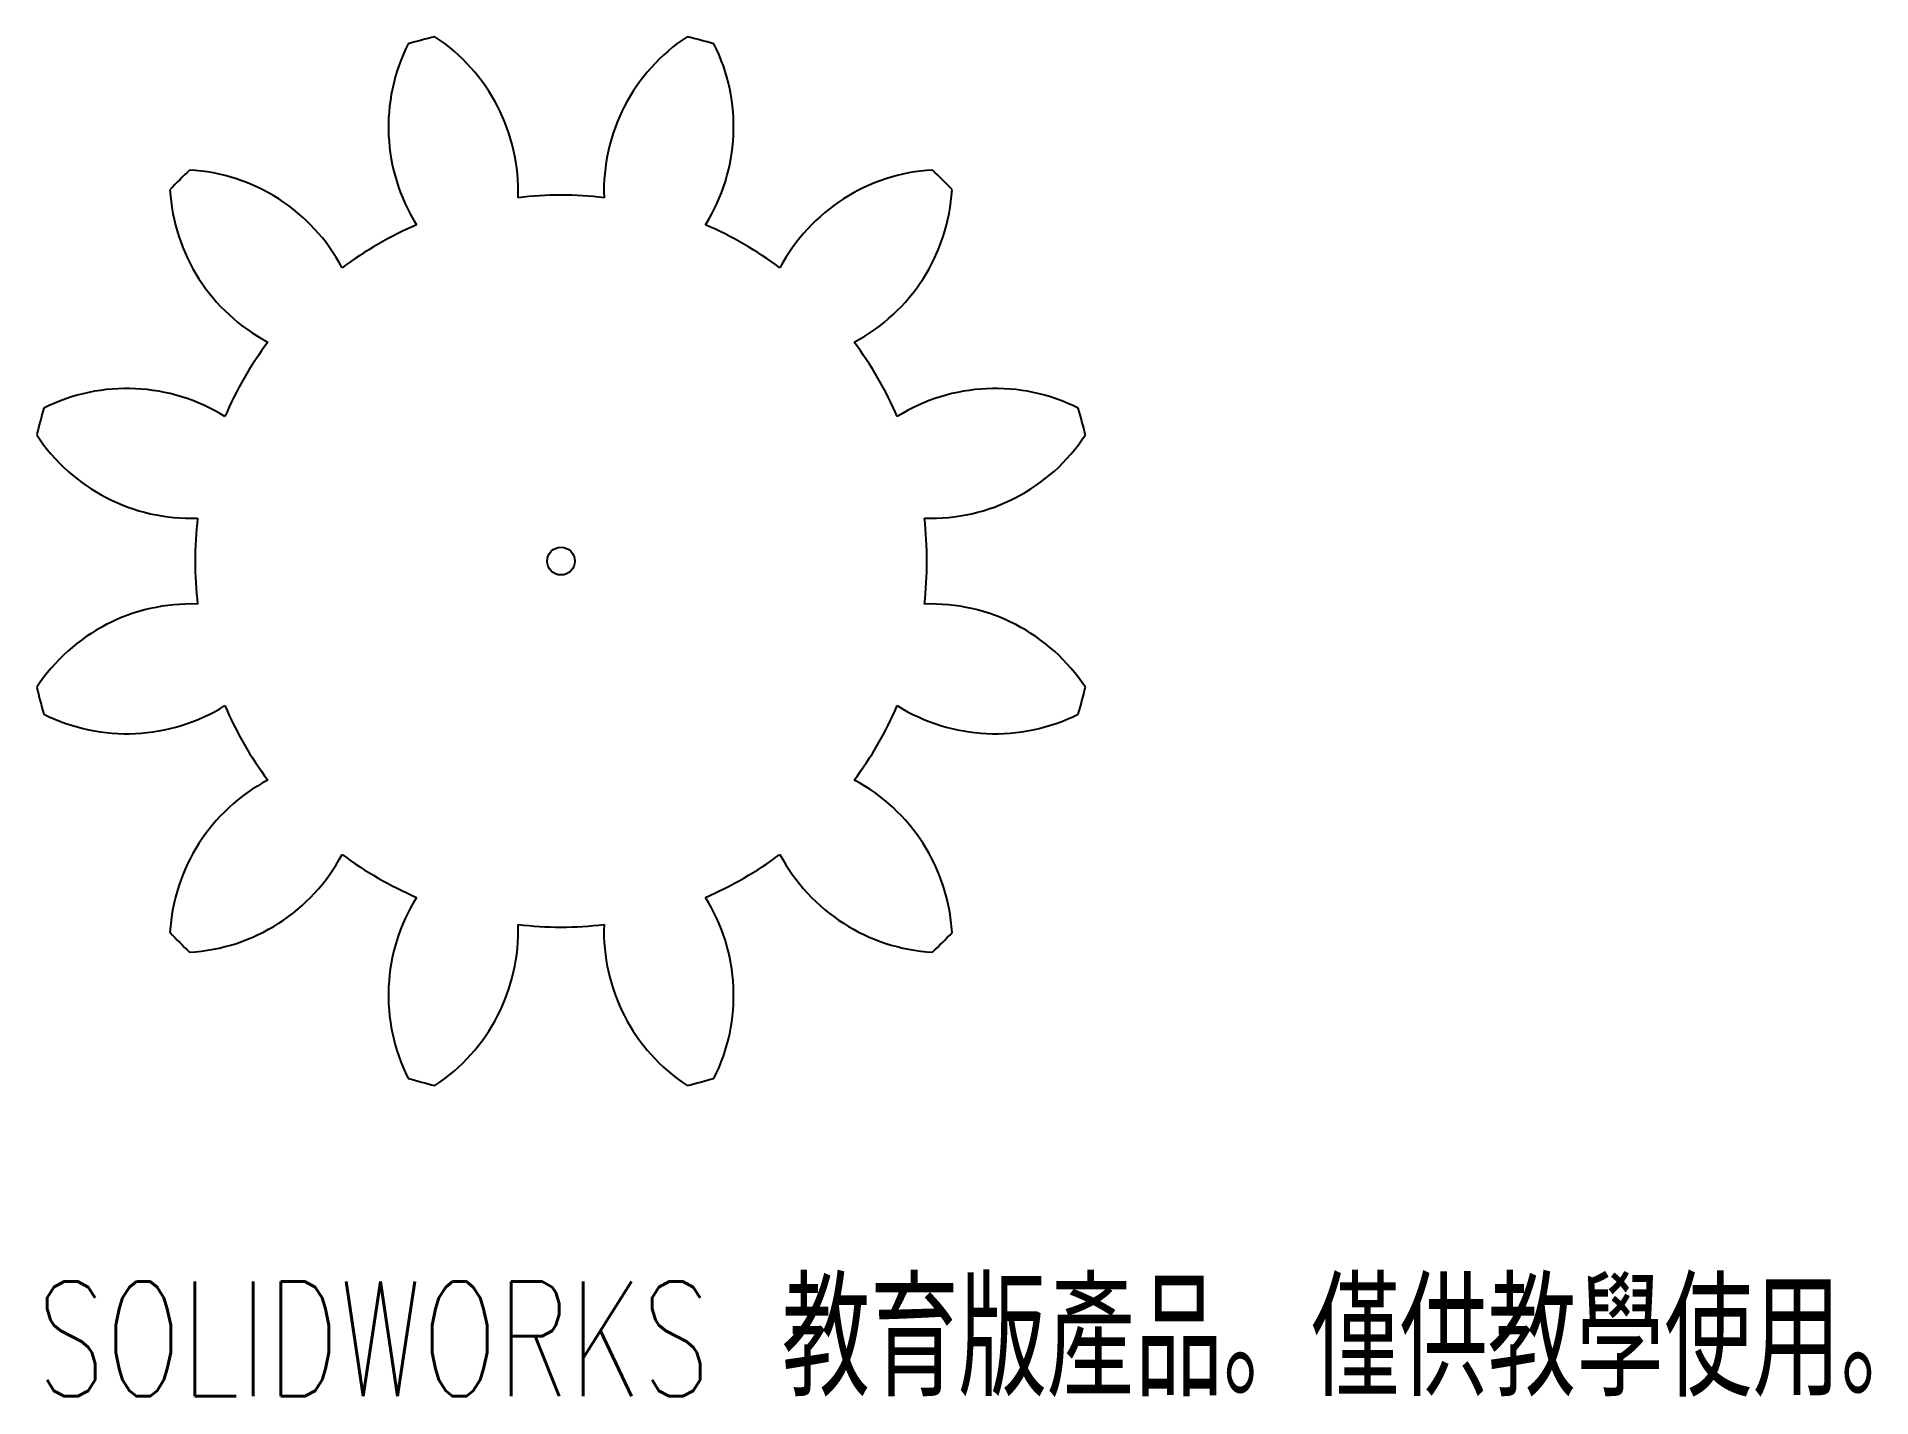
# Model space of a CAD drawing. Header units: millimetres. Extents: x -22.1 to 55.3, y -35.3 to 22.1.
import ezdxf

# ---------------------------------------------------------------- set-up
doc = ezdxf.new("R2010")
doc.units = ezdxf.units.MM
doc.styles.add('SLDTEXTSTYLE0', font='TXT', dxfattribs={"width": 0.7, "bigfont": 'bigfont'})

msp = doc.modelspace()

# ---------------------------------------------------------------- linework, layer by layer
at = {"color": 7, "linetype": 'Continuous', "lineweight": 25}
msp.add_circle((0, 0), 0.585, dxfattribs=at)
for centre, radius, start, end in [((0.519, 18.317), 7.8, 153.34433, 212.01114), ((0, 0), 22.75, 103.52484, 106.47516), ((-9.608, 15.603), 7.8, 357.98886, 56.65567), ((9.608, 15.603), 7.8, 123.34433, 182.01114), ((0, 0), 22.75, 73.52484, 76.47516), ((-0.519, 18.317), 7.8, 327.98886, 26.65567), ((0, 0), 22.75, 133.52484, 136.47516), ((-16.122, 8.709), 7.8, 27.98886, 86.65567), ((16.122, 8.709), 7.8, 93.34433, 152.01114), ((0, 0), 22.75, 43.52484, 46.47516), ((-8.709, 16.122), 7.8, 183.34433, 242.01114), ((8.709, 16.122), 7.8, 297.98886, 356.65567), ((0, 0), 15.436, 83.25611, 96.74389), ((0, 0), 15.436, 113.25611, 126.74389), ((0, 0), 15.436, 53.25611, 66.74389), ((0, 0), 15.436, 143.25611, 156.74389), ((0, 0), 15.436, 23.25611, 36.74389), ((-18.317, -0.519), 7.8, 57.98886, 116.65567), ((18.317, -0.519), 7.8, 63.34433, 122.01114), ((0, 0), 22.75, 163.52484, 166.47516), ((0, 0), 22.75, 13.52484, 16.47516), ((-15.603, 9.608), 7.8, 213.34433, 272.01114), ((15.603, 9.608), 7.8, 267.98886, 326.65567), ((0, 0), 15.436, 173.25611, 186.74389), ((0, 0), 15.436, 353.25611, 6.74389), ((-15.603, -9.608), 7.8, 87.98886, 146.65567), ((15.603, -9.608), 7.8, 33.34433, 92.01114), ((0, 0), 22.75, 193.52484, 196.47516), ((0, 0), 22.75, 343.52484, 346.47516), ((-18.317, 0.519), 7.8, 243.34433, 302.01114), ((0, 0), 15.436, 203.25611, 216.74389), ((0, 0), 15.436, 323.25611, 336.74389), ((18.317, 0.519), 7.8, 237.98886, 296.65567), ((-8.709, -16.122), 7.8, 117.98886, 176.65567), ((8.709, -16.122), 7.8, 3.34433, 62.01114), ((-16.122, -8.709), 7.8, 273.34433, 332.01114), ((0, 0), 15.436, 233.25611, 246.74389), ((0, 0), 15.436, 293.25611, 306.74389), ((16.122, -8.709), 7.8, 207.98886, 266.65567), ((0.519, -18.317), 7.8, 147.98886, 206.65567), ((-0.519, -18.317), 7.8, 333.34433, 32.01114), ((-9.608, -15.603), 7.8, 303.34433, 2.01114), ((0, 0), 15.436, 263.25611, 276.74389), ((9.608, -15.603), 7.8, 177.98886, 236.65567), ((0, 0), 22.75, 223.52484, 226.47516), ((0, 0), 22.75, 313.52484, 316.47516), ((0, 0), 22.75, 253.52484, 256.47516), ((0, 0), 22.75, 283.52484, 286.47516)]:
    msp.add_arc(centre, radius, start, end, dxfattribs=at)

# ---------------------------------------------------------------- texts
at = {"color": 7, "linetype": 'Continuous', "insert": (-22.119, -30.389), "char_height": 4.83362, "attachment_point": 1, "style": 'SLDTEXTSTYLE0'}
msp.add_mtext('SOLIDWORKS \\M+18BB3\\M+188E7\\M+194C5產\\M+19569\\M+18142\\M+18BCD\\M+18B9F\\M+18BB3\\M+19B7B\\M+18E67\\M+19770\\M+18142', dxfattribs=at)

doc.saveas('drawing.dxf')
